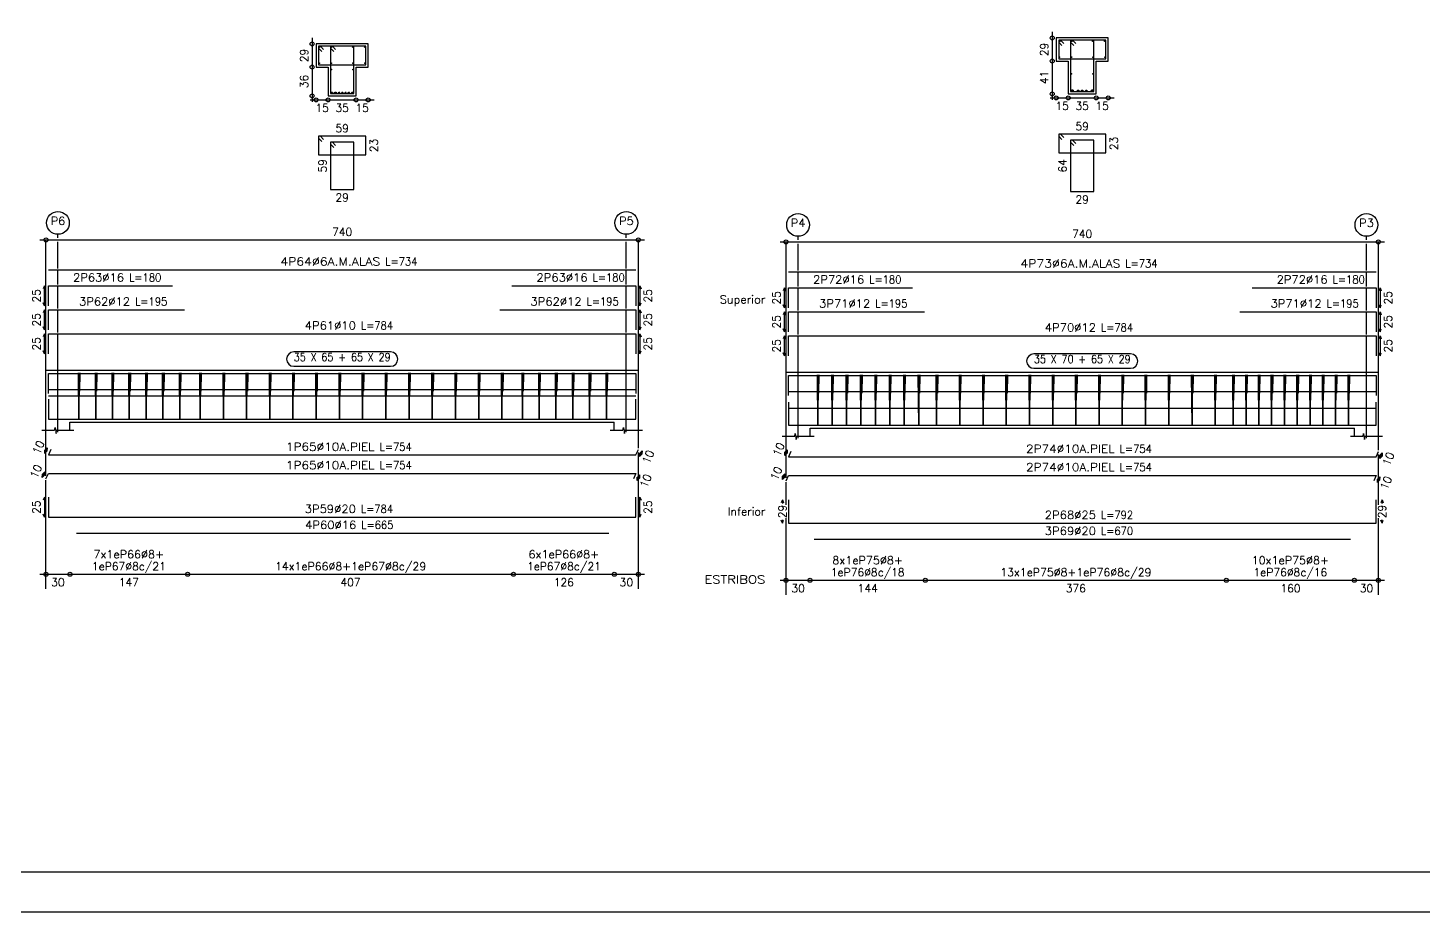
# Model space of a CAD drawing. Header units: millimetres. Extents: x 650.1 to 709.5, y 350.8 to 392.8.
# Drawn here: x 682.11 to 699.54, y 350.78 to 361.84 of the extents above; entities that cross this region are included whole.
import ezdxf
from ezdxf.enums import TextEntityAlignment as Align

# ---------------------------------------------------------------- set-up
doc = ezdxf.new("R2010")
doc.units = ezdxf.units.MM
doc.linetypes.add('CYPELINEA', pattern=[0])
for name, color, linetype in [('015', 1, 'Continuous'), ('07', 6, 'Continuous'), ('ARM_DENTRO_VIGA', 4, 'Continuous'), ('ARM_ESTRIBOS', 5, 'Continuous'), ('ARM_LONGITUDES', 3, 'CYPELINEA'), ('ARM_TEXTOS', 3, 'CYPELINEA'), ('COT_COTAS', 3, 'CYPELINEA'), ('COT_EST', 3, 'CYPELINEA'), ('COT_LIN_APOYOS', 2, 'CYPELINEA'), ('COT_LIN_AUX_COTA', 2, 'CYPELINEA'), ('REF_ESCALA', 3, 'CYPELINEA'), ('REF_NOMBRE', 3, 'CYPELINEA'), ('REF_REFERENCIA', 3, 'CYPELINEA'), ('SEC_CONTORNOS', 2, 'Continuous'), ('SEC_DIM_VIGA', 3, 'CYPELINEA'), ('TXT_EST', 3, 'CYPELINEA'), ('TXT_LONG', 3, 'CYPELINEA')]:
    doc.layers.add(name, color=color, linetype=linetype)
doc.styles.get("Standard").update_dxf_attribs({"font": 'romans.shx'})

# ---------------------------------------------------------------- blocks, each defined once
blk = doc.blocks.new('A0H')
at = {"layer": '015'}
blk.add_lwpolyline([(-1179, -10), (-1179, 831), (10, 831), (10, -10)], close=True, dxfattribs=at)
at = {"layer": '07'}
blk.add_lwpolyline([(-1154, 0), (-1154, 821), (0, 821), (0, 0)], close=True, dxfattribs=at)

msp = doc.modelspace()

# ---------------------------------------------------------------- linework, layer by layer
at = {"layer": 'ARM_DENTRO_VIGA', "color": 4}
for p, q in [((694.988, 361.674), (695.005, 361.674)), ((694.996, 361.683), (694.996, 361.665)), ((695.137, 361.674), (695.155, 361.674)), ((695.146, 361.683), (695.146, 361.665)), ((695.399, 361.674), (695.417, 361.674)), ((695.408, 361.683), (695.408, 361.665)), ((695.549, 361.674), (695.567, 361.674)), ((695.558, 361.683), (695.558, 361.665)), ((685.743, 361.599), (685.758, 361.599)), ((685.75, 361.606), (685.75, 361.591)), ((685.893, 361.599), (685.908, 361.599)), ((685.9, 361.606), (685.9, 361.591)), ((686.157, 361.599), (686.172, 361.599)), ((686.164, 361.606), (686.164, 361.591)), ((686.307, 361.599), (686.322, 361.599)), ((686.314, 361.606), (686.314, 361.591)), ((694.993, 361.477), (694.993, 361.468)), ((695.14, 361.479), (695.14, 361.464)), ((695.144, 361.477), (695.144, 361.468)), ((695.411, 361.477), (695.411, 361.468)), ((695.414, 361.479), (695.414, 361.464)), ((695.561, 361.477), (695.561, 361.468)), ((685.744, 361.397), (685.753, 361.397)), ((685.748, 361.402), (685.748, 361.393)), ((685.888, 361.317), (685.903, 361.317)), ((685.894, 361.397), (685.903, 361.397)), ((685.895, 361.325), (685.895, 361.31)), ((685.898, 361.402), (685.898, 361.393)), ((686.162, 361.397), (686.171, 361.397)), ((686.162, 361.317), (686.177, 361.317)), ((686.166, 361.402), (686.166, 361.393)), ((686.169, 361.325), (686.169, 361.31)), ((686.312, 361.397), (686.321, 361.397)), ((686.316, 361.402), (686.316, 361.393)), ((694.989, 361.472), (694.998, 361.472)), ((695.133, 361.471), (695.148, 361.471)), ((695.139, 361.472), (695.148, 361.472)), ((695.407, 361.472), (695.416, 361.472)), ((695.407, 361.471), (695.422, 361.471)), ((695.557, 361.472), (695.566, 361.472)), ((695.133, 361.263), (695.148, 361.263)), ((695.14, 361.271), (695.14, 361.256)), ((695.407, 361.263), (695.422, 361.263)), ((695.414, 361.271), (695.414, 361.256)), ((685.89, 361.025), (685.92, 361.025)), ((685.905, 361.04), (685.905, 361.01)), ((685.934, 361.025), (685.964, 361.025)), ((685.949, 361.04), (685.949, 361.01)), ((685.982, 361.025), (686.006, 361.025)), ((685.994, 361.037), (685.994, 361.013)), ((686.022, 361.025), (686.046, 361.025)), ((686.034, 361.037), (686.034, 361.013)), ((686.062, 361.025), (686.086, 361.025)), ((686.074, 361.037), (686.074, 361.013)), ((686.102, 361.025), (686.126, 361.025)), ((686.114, 361.037), (686.114, 361.013)), ((686.144, 361.025), (686.174, 361.025)), ((686.159, 361.04), (686.159, 361.01)), ((695.134, 361.05), (695.172, 361.05)), ((695.153, 361.069), (695.153, 361.032)), ((695.211, 361.05), (695.241, 361.05)), ((695.226, 361.065), (695.226, 361.035)), ((695.262, 361.05), (695.292, 361.05)), ((695.277, 361.065), (695.277, 361.035)), ((695.313, 361.05), (695.344, 361.05)), ((695.328, 361.065), (695.328, 361.035)), ((695.383, 361.05), (695.421, 361.05)), ((695.402, 361.069), (695.402, 361.032))]:
    msp.add_line(p, q, dxfattribs=at)
for points in [[(682.362, 358.814), (689.702, 358.814)], [(691.607, 358.789), (698.947, 358.789)], [(682.362, 358.364), (682.362, 358.614), (683.912, 358.614)], [(688.152, 358.614), (689.702, 358.614), (689.702, 358.364)], [(691.607, 358.339), (691.607, 358.589), (693.157, 358.589)], [(697.398, 358.589), (698.947, 358.589), (698.947, 358.339)], [(682.362, 358.064), (682.362, 358.314), (684.062, 358.314)], [(688.002, 358.314), (689.702, 358.314), (689.702, 358.064)], [(691.607, 358.039), (691.607, 358.289), (693.307, 358.289)], [(697.247, 358.289), (698.947, 358.289), (698.947, 358.039)], [(682.362, 357.764), (682.362, 358.014), (689.702, 358.014), (689.702, 357.764)], [(691.607, 357.739), (691.607, 357.989), (698.947, 357.989), (698.947, 357.739)], [(682.362, 357.269), (682.362, 357.519), (689.702, 357.519), (689.702, 357.269)], [(682.362, 357.269), (682.362, 357.519), (683.912, 357.519)], [(682.362, 357.269), (682.362, 357.519), (684.062, 357.519)], [(688.002, 357.519), (689.702, 357.519), (689.702, 357.269)], [(688.152, 357.519), (689.702, 357.519), (689.702, 357.269)], [(691.607, 357.244), (691.607, 357.494), (698.947, 357.494), (698.947, 357.244)], [(691.607, 357.244), (691.607, 357.494), (693.157, 357.494)], [(691.607, 357.244), (691.607, 357.494), (693.307, 357.494)], [(697.247, 357.494), (698.947, 357.494), (698.947, 357.244)], [(697.398, 357.494), (698.947, 357.494), (698.947, 357.244)], [(682.362, 357.317), (689.702, 357.317)], [(691.607, 357.292), (698.947, 357.292)], [(691.607, 357.291), (698.947, 357.291)], [(691.607, 357.291), (698.947, 357.291)], [(682.362, 357.237), (689.702, 357.237)], [(682.362, 357.237), (689.702, 357.237)], [(682.362, 357.195), (682.362, 356.945), (689.702, 356.945), (689.702, 357.195)], [(691.607, 357.16), (691.607, 356.87), (698.947, 356.87), (698.947, 357.16)], [(682.712, 356.945), (689.362, 356.945)], [(691.607, 357.083), (698.947, 357.083)], [(691.607, 357.083), (698.947, 357.083)], [(691.927, 356.87), (698.627, 356.87)], [(682.392, 356.569), (682.362, 356.499), (689.702, 356.499), (689.732, 356.569)], [(691.637, 356.544), (691.607, 356.474), (698.947, 356.474), (698.977, 356.544)], [(682.332, 356.199), (682.362, 356.269), (689.702, 356.269), (689.672, 356.199)], [(691.577, 356.174), (691.607, 356.244), (698.947, 356.244), (698.918, 356.174)], [(682.362, 355.972), (682.362, 355.722), (689.702, 355.722), (689.702, 355.972)], [(691.607, 355.937), (691.607, 355.647), (698.947, 355.647), (698.947, 355.937)], [(682.712, 355.522), (689.362, 355.522)], [(691.927, 355.447), (698.627, 355.447)]]:
    msp.add_lwpolyline(points, dxfattribs=at)
for centre, radius in [((694.996, 361.674), 0.006), ((695.146, 361.674), 0.006), ((695.408, 361.674), 0.006), ((695.558, 361.674), 0.006), ((685.75, 361.599), 0.005), ((685.9, 361.599), 0.005), ((686.164, 361.599), 0.005), ((686.314, 361.599), 0.005), ((694.993, 361.472), 0.003), ((695.14, 361.471), 0.005), ((695.144, 361.472), 0.003), ((695.411, 361.472), 0.003), ((695.414, 361.471), 0.005), ((695.561, 361.472), 0.003), ((685.748, 361.397), 0.003), ((685.895, 361.317), 0.005), ((685.898, 361.397), 0.003), ((686.166, 361.397), 0.003), ((686.169, 361.317), 0.005), ((686.316, 361.397), 0.003), ((695.14, 361.263), 0.005), ((695.414, 361.263), 0.005), ((685.905, 361.025), 0.01), ((685.949, 361.025), 0.01), ((685.994, 361.025), 0.008), ((686.034, 361.025), 0.008), ((686.074, 361.025), 0.008), ((686.114, 361.025), 0.008), ((686.159, 361.025), 0.01), ((695.153, 361.05), 0.0125), ((695.226, 361.05), 0.01), ((695.277, 361.05), 0.01), ((695.328, 361.05), 0.01), ((695.402, 361.05), 0.0125)]:
    msp.add_circle(centre, radius, dxfattribs=at)
at = {"layer": 'ARM_ESTRIBOS', "color": 5}
for points in [[(695.046, 361.642), (695.006, 361.682), (694.983, 361.682), (694.983, 361.452), (695.572, 361.452), (695.572, 361.682), (694.983, 361.682), (694.983, 361.658), (695.022, 361.618)], [(695.196, 361.642), (695.156, 361.682), (695.132, 361.682), (695.132, 361.042), (695.422, 361.042), (695.422, 361.682), (695.132, 361.682), (695.132, 361.658), (695.172, 361.618)], [(685.801, 361.567), (685.761, 361.607), (685.737, 361.607), (685.737, 361.377), (686.327, 361.377), (686.327, 361.607), (685.737, 361.607), (685.737, 361.583), (685.777, 361.543)], [(685.951, 361.567), (685.911, 361.607), (685.887, 361.607), (685.887, 361.017), (686.177, 361.017), (686.177, 361.607), (685.887, 361.607), (685.887, 361.583), (685.927, 361.543)], [(685.801, 360.442), (685.761, 360.482), (685.737, 360.482), (685.737, 360.252), (686.327, 360.252), (686.327, 360.482), (685.737, 360.482), (685.737, 360.458), (685.777, 360.418)], [(695.046, 360.467), (695.006, 360.507), (694.983, 360.507), (694.983, 360.277), (695.572, 360.277), (695.572, 360.507), (694.983, 360.507), (694.983, 360.483), (695.022, 360.443)], [(695.196, 360.392), (695.156, 360.432), (695.132, 360.432), (695.132, 359.792), (695.422, 359.792), (695.422, 360.432), (695.132, 360.432), (695.132, 360.408), (695.172, 360.368)], [(685.951, 360.367), (685.911, 360.407), (685.887, 360.407), (685.887, 359.817), (686.177, 359.817), (686.177, 360.407), (685.887, 360.407), (685.887, 360.383), (685.927, 360.343)], [(682.747, 357.487), (682.747, 357.527), (682.743, 356.937), (682.739, 357.527), (682.739, 357.503), (682.739, 357.463)], [(682.757, 357.487), (682.757, 357.527), (682.753, 357.297), (682.749, 357.527), (682.748, 357.503), (682.748, 357.463)], [(682.957, 357.487), (682.957, 357.527), (682.953, 356.937), (682.949, 357.527), (682.949, 357.503), (682.949, 357.463)], [(682.967, 357.487), (682.967, 357.527), (682.963, 357.297), (682.959, 357.527), (682.958, 357.503), (682.958, 357.463)], [(683.167, 357.487), (683.167, 357.527), (683.163, 356.937), (683.159, 357.527), (683.159, 357.503), (683.159, 357.463)], [(683.177, 357.487), (683.177, 357.527), (683.173, 357.297), (683.169, 357.527), (683.168, 357.503), (683.168, 357.463)], [(683.377, 357.487), (683.377, 357.527), (683.373, 356.937), (683.369, 357.527), (683.369, 357.503), (683.369, 357.463)], [(683.387, 357.487), (683.387, 357.527), (683.383, 357.297), (683.379, 357.527), (683.378, 357.503), (683.378, 357.463)], [(683.587, 357.487), (683.587, 357.527), (683.583, 356.937), (683.579, 357.527), (683.579, 357.503), (683.579, 357.463)], [(683.597, 357.487), (683.597, 357.527), (683.593, 357.297), (683.589, 357.527), (683.588, 357.503), (683.588, 357.463)], [(683.797, 357.487), (683.797, 357.527), (683.793, 356.937), (683.789, 357.527), (683.789, 357.503), (683.789, 357.463)], [(683.807, 357.487), (683.807, 357.527), (683.803, 357.297), (683.799, 357.527), (683.798, 357.503), (683.798, 357.463)], [(684.007, 357.487), (684.007, 357.527), (684.003, 356.937), (683.999, 357.527), (683.999, 357.503), (683.999, 357.463)], [(684.017, 357.487), (684.017, 357.527), (684.013, 357.297), (684.009, 357.527), (684.008, 357.503), (684.008, 357.463)], [(684.262, 357.487), (684.262, 357.527), (684.258, 356.937), (684.254, 357.527), (684.254, 357.503), (684.254, 357.463)], [(684.272, 357.487), (684.272, 357.527), (684.268, 357.297), (684.264, 357.527), (684.263, 357.503), (684.263, 357.463)], [(684.552, 357.487), (684.552, 357.527), (684.548, 356.937), (684.544, 357.527), (684.544, 357.503), (684.544, 357.463)], [(684.562, 357.487), (684.562, 357.527), (684.558, 357.297), (684.554, 357.527), (684.553, 357.503), (684.553, 357.463)], [(684.842, 357.487), (684.842, 357.527), (684.838, 356.937), (684.834, 357.527), (684.834, 357.503), (684.834, 357.463)], [(684.852, 357.487), (684.852, 357.527), (684.848, 357.297), (684.844, 357.527), (684.843, 357.503), (684.843, 357.463)], [(685.132, 357.487), (685.132, 357.527), (685.128, 356.937), (685.124, 357.527), (685.124, 357.503), (685.124, 357.463)], [(685.142, 357.487), (685.142, 357.527), (685.138, 357.297), (685.134, 357.527), (685.133, 357.503), (685.133, 357.463)], [(685.422, 357.487), (685.422, 357.527), (685.418, 356.937), (685.414, 357.527), (685.414, 357.503), (685.414, 357.463)], [(685.432, 357.487), (685.432, 357.527), (685.428, 357.297), (685.424, 357.527), (685.423, 357.503), (685.423, 357.463)], [(685.712, 357.487), (685.712, 357.527), (685.708, 356.937), (685.704, 357.527), (685.704, 357.503), (685.704, 357.463)], [(685.722, 357.487), (685.722, 357.527), (685.718, 357.297), (685.714, 357.527), (685.713, 357.503), (685.713, 357.463)], [(686.002, 357.487), (686.002, 357.527), (685.998, 356.937), (685.994, 357.527), (685.994, 357.503), (685.994, 357.463)], [(686.012, 357.487), (686.012, 357.527), (686.008, 357.297), (686.004, 357.527), (686.003, 357.503), (686.003, 357.463)], [(686.292, 357.487), (686.292, 357.527), (686.288, 356.937), (686.284, 357.527), (686.284, 357.503), (686.284, 357.463)], [(686.302, 357.487), (686.302, 357.527), (686.298, 357.297), (686.294, 357.527), (686.293, 357.503), (686.293, 357.463)], [(686.582, 357.487), (686.582, 357.527), (686.578, 356.937), (686.574, 357.527), (686.574, 357.503), (686.574, 357.463)], [(686.592, 357.487), (686.592, 357.527), (686.588, 357.297), (686.584, 357.527), (686.583, 357.503), (686.583, 357.463)], [(686.872, 357.487), (686.872, 357.527), (686.868, 356.937), (686.864, 357.527), (686.864, 357.503), (686.864, 357.463)], [(686.882, 357.487), (686.882, 357.527), (686.878, 357.297), (686.874, 357.527), (686.873, 357.503), (686.873, 357.463)], [(687.162, 357.487), (687.162, 357.527), (687.158, 356.937), (687.154, 357.527), (687.154, 357.503), (687.154, 357.463)], [(687.172, 357.487), (687.172, 357.527), (687.168, 357.297), (687.164, 357.527), (687.163, 357.503), (687.163, 357.463)], [(687.452, 357.487), (687.452, 357.527), (687.448, 356.937), (687.444, 357.527), (687.444, 357.503), (687.444, 357.463)], [(687.462, 357.487), (687.462, 357.527), (687.458, 357.297), (687.454, 357.527), (687.453, 357.503), (687.453, 357.463)], [(687.742, 357.487), (687.742, 357.527), (687.738, 356.937), (687.734, 357.527), (687.734, 357.503), (687.734, 357.463)], [(687.752, 357.487), (687.752, 357.527), (687.748, 357.297), (687.744, 357.527), (687.743, 357.503), (687.743, 357.463)], [(688.032, 357.487), (688.032, 357.527), (688.028, 356.937), (688.024, 357.527), (688.024, 357.503), (688.024, 357.463)], [(688.042, 357.487), (688.042, 357.527), (688.038, 357.297), (688.034, 357.527), (688.033, 357.503), (688.033, 357.463)], [(688.287, 357.487), (688.287, 357.527), (688.283, 356.937), (688.279, 357.527), (688.279, 357.503), (688.279, 357.463)], [(688.297, 357.487), (688.297, 357.527), (688.293, 357.297), (688.289, 357.527), (688.288, 357.503), (688.288, 357.463)], [(688.497, 357.487), (688.497, 357.527), (688.493, 356.937), (688.489, 357.527), (688.489, 357.503), (688.489, 357.463)], [(688.507, 357.487), (688.507, 357.527), (688.503, 357.297), (688.499, 357.527), (688.498, 357.503), (688.498, 357.463)], [(688.707, 357.487), (688.707, 357.527), (688.703, 356.937), (688.699, 357.527), (688.699, 357.503), (688.699, 357.463)], [(688.717, 357.487), (688.717, 357.527), (688.713, 357.297), (688.709, 357.527), (688.708, 357.503), (688.708, 357.463)], [(688.917, 357.487), (688.917, 357.527), (688.913, 356.937), (688.909, 357.527), (688.909, 357.503), (688.909, 357.463)], [(688.927, 357.487), (688.927, 357.527), (688.923, 357.297), (688.919, 357.527), (688.918, 357.503), (688.918, 357.463)], [(689.127, 357.487), (689.127, 357.527), (689.123, 356.937), (689.119, 357.527), (689.119, 357.503), (689.119, 357.463)], [(689.137, 357.487), (689.137, 357.527), (689.133, 357.297), (689.129, 357.527), (689.128, 357.503), (689.128, 357.463)], [(689.337, 357.487), (689.337, 357.527), (689.333, 356.937), (689.329, 357.527), (689.329, 357.503), (689.329, 357.463)], [(689.347, 357.487), (689.347, 357.527), (689.343, 357.297), (689.339, 357.527), (689.338, 357.503), (689.338, 357.463)], [(691.977, 357.462), (691.977, 357.502), (691.973, 356.862), (691.969, 357.502), (691.969, 357.478), (691.969, 357.438)], [(691.987, 357.462), (691.987, 357.502), (691.983, 357.272), (691.979, 357.502), (691.978, 357.478), (691.978, 357.438)], [(692.158, 357.462), (692.158, 357.502), (692.153, 356.862), (692.149, 357.502), (692.149, 357.478), (692.149, 357.438)], [(692.167, 357.462), (692.167, 357.502), (692.163, 357.272), (692.159, 357.502), (692.158, 357.478), (692.158, 357.438)], [(692.337, 357.462), (692.337, 357.502), (692.333, 356.862), (692.329, 357.502), (692.329, 357.478), (692.329, 357.438)], [(692.347, 357.462), (692.347, 357.502), (692.343, 357.272), (692.339, 357.502), (692.338, 357.478), (692.338, 357.438)], [(692.517, 357.462), (692.517, 357.502), (692.513, 356.862), (692.509, 357.502), (692.509, 357.478), (692.509, 357.438)], [(692.527, 357.462), (692.527, 357.502), (692.523, 357.272), (692.519, 357.502), (692.519, 357.478), (692.519, 357.438)], [(692.697, 357.462), (692.697, 357.502), (692.693, 356.862), (692.69, 357.502), (692.689, 357.478), (692.689, 357.438)], [(692.707, 357.462), (692.707, 357.502), (692.703, 357.272), (692.699, 357.502), (692.698, 357.478), (692.698, 357.438)], [(692.877, 357.462), (692.877, 357.502), (692.873, 356.862), (692.869, 357.502), (692.869, 357.478), (692.869, 357.438)], [(692.887, 357.462), (692.887, 357.502), (692.883, 357.272), (692.879, 357.502), (692.878, 357.478), (692.878, 357.438)], [(693.057, 357.462), (693.057, 357.502), (693.053, 356.862), (693.049, 357.502), (693.049, 357.478), (693.049, 357.438)], [(693.067, 357.462), (693.067, 357.502), (693.063, 357.272), (693.059, 357.502), (693.058, 357.478), (693.058, 357.438)], [(693.237, 357.462), (693.237, 357.502), (693.234, 356.862), (693.229, 357.502), (693.229, 357.478), (693.229, 357.438)], [(693.247, 357.462), (693.247, 357.502), (693.243, 357.272), (693.239, 357.502), (693.238, 357.478), (693.238, 357.438)], [(693.462, 357.462), (693.462, 357.502), (693.458, 356.862), (693.454, 357.502), (693.454, 357.478), (693.454, 357.438)], [(693.472, 357.462), (693.472, 357.502), (693.468, 357.272), (693.464, 357.502), (693.463, 357.478), (693.463, 357.438)], [(693.752, 357.462), (693.752, 357.502), (693.748, 356.862), (693.744, 357.502), (693.744, 357.478), (693.744, 357.438)], [(693.762, 357.462), (693.762, 357.502), (693.758, 357.272), (693.754, 357.502), (693.753, 357.478), (693.753, 357.438)], [(694.042, 357.462), (694.042, 357.502), (694.039, 356.862), (694.034, 357.502), (694.034, 357.478), (694.034, 357.438)], [(694.052, 357.462), (694.052, 357.502), (694.048, 357.272), (694.044, 357.502), (694.043, 357.478), (694.043, 357.438)], [(694.332, 357.462), (694.332, 357.502), (694.328, 356.862), (694.324, 357.502), (694.324, 357.478), (694.324, 357.438)], [(694.342, 357.462), (694.342, 357.502), (694.338, 357.272), (694.334, 357.502), (694.334, 357.478), (694.334, 357.438)], [(694.622, 357.462), (694.622, 357.502), (694.618, 356.862), (694.614, 357.502), (694.614, 357.478), (694.614, 357.438)], [(694.632, 357.462), (694.632, 357.502), (694.628, 357.272), (694.624, 357.502), (694.623, 357.478), (694.623, 357.438)], [(694.912, 357.462), (694.912, 357.502), (694.908, 356.862), (694.905, 357.502), (694.904, 357.478), (694.904, 357.438)], [(694.922, 357.462), (694.922, 357.502), (694.918, 357.272), (694.914, 357.502), (694.913, 357.478), (694.913, 357.438)], [(695.202, 357.462), (695.202, 357.502), (695.198, 356.862), (695.194, 357.502), (695.194, 357.478), (695.194, 357.438)], [(695.212, 357.462), (695.212, 357.502), (695.208, 357.272), (695.204, 357.502), (695.203, 357.478), (695.203, 357.438)], [(695.493, 357.462), (695.493, 357.502), (695.488, 356.862), (695.484, 357.502), (695.484, 357.478), (695.484, 357.438)], [(695.502, 357.462), (695.502, 357.502), (695.498, 357.272), (695.494, 357.502), (695.493, 357.478), (695.493, 357.438)], [(695.782, 357.462), (695.782, 357.502), (695.778, 356.862), (695.774, 357.502), (695.774, 357.478), (695.774, 357.438)], [(695.792, 357.462), (695.792, 357.502), (695.788, 357.272), (695.784, 357.502), (695.783, 357.478), (695.783, 357.438)], [(696.072, 357.462), (696.072, 357.502), (696.068, 356.862), (696.064, 357.502), (696.064, 357.478), (696.064, 357.438)], [(696.082, 357.462), (696.082, 357.502), (696.078, 357.272), (696.074, 357.502), (696.073, 357.478), (696.073, 357.438)], [(696.362, 357.462), (696.362, 357.502), (696.359, 356.862), (696.354, 357.502), (696.354, 357.478), (696.354, 357.438)], [(696.372, 357.462), (696.372, 357.502), (696.368, 357.272), (696.364, 357.502), (696.363, 357.478), (696.363, 357.438)], [(696.652, 357.462), (696.652, 357.502), (696.649, 356.862), (696.644, 357.502), (696.644, 357.478), (696.644, 357.438)], [(696.662, 357.462), (696.662, 357.502), (696.658, 357.272), (696.654, 357.502), (696.654, 357.478), (696.654, 357.438)], [(696.942, 357.462), (696.942, 357.502), (696.938, 356.862), (696.934, 357.502), (696.934, 357.478), (696.934, 357.438)], [(696.952, 357.462), (696.952, 357.502), (696.948, 357.272), (696.944, 357.502), (696.943, 357.478), (696.943, 357.438)], [(697.167, 357.462), (697.167, 357.502), (697.164, 356.862), (697.159, 357.502), (697.159, 357.478), (697.159, 357.438)], [(697.177, 357.462), (697.177, 357.502), (697.173, 357.272), (697.169, 357.502), (697.168, 357.478), (697.168, 357.438)], [(697.327, 357.462), (697.327, 357.502), (697.323, 356.862), (697.32, 357.502), (697.319, 357.478), (697.319, 357.438)], [(697.337, 357.462), (697.337, 357.502), (697.333, 357.272), (697.329, 357.502), (697.328, 357.478), (697.328, 357.438)], [(697.487, 357.462), (697.487, 357.502), (697.483, 356.862), (697.479, 357.502), (697.479, 357.478), (697.479, 357.438)], [(697.497, 357.462), (697.497, 357.502), (697.493, 357.272), (697.489, 357.502), (697.488, 357.478), (697.488, 357.438)], [(697.647, 357.462), (697.647, 357.502), (697.643, 356.862), (697.639, 357.502), (697.639, 357.478), (697.639, 357.438)], [(697.657, 357.462), (697.657, 357.502), (697.653, 357.272), (697.649, 357.502), (697.648, 357.478), (697.648, 357.438)], [(697.808, 357.462), (697.808, 357.502), (697.803, 356.862), (697.799, 357.502), (697.799, 357.478), (697.799, 357.438)], [(697.817, 357.462), (697.817, 357.502), (697.813, 357.272), (697.809, 357.502), (697.808, 357.478), (697.808, 357.438)], [(697.967, 357.462), (697.967, 357.502), (697.964, 356.862), (697.959, 357.502), (697.959, 357.478), (697.959, 357.438)], [(697.977, 357.462), (697.977, 357.502), (697.973, 357.272), (697.969, 357.502), (697.969, 357.478), (697.969, 357.438)], [(698.127, 357.462), (698.127, 357.502), (698.123, 356.862), (698.12, 357.502), (698.119, 357.478), (698.119, 357.438)], [(698.137, 357.462), (698.137, 357.502), (698.133, 357.272), (698.129, 357.502), (698.128, 357.478), (698.128, 357.438)], [(698.287, 357.462), (698.287, 357.502), (698.283, 356.862), (698.279, 357.502), (698.279, 357.478), (698.279, 357.438)], [(698.297, 357.462), (698.297, 357.502), (698.293, 357.272), (698.289, 357.502), (698.288, 357.478), (698.288, 357.438)], [(698.447, 357.462), (698.447, 357.502), (698.443, 356.862), (698.439, 357.502), (698.439, 357.478), (698.439, 357.438)], [(698.457, 357.462), (698.457, 357.502), (698.453, 357.272), (698.449, 357.502), (698.448, 357.478), (698.448, 357.438)], [(698.608, 357.462), (698.608, 357.502), (698.603, 356.862), (698.599, 357.502), (698.599, 357.478), (698.599, 357.438)], [(698.617, 357.462), (698.617, 357.502), (698.613, 357.272), (698.609, 357.502), (698.608, 357.478), (698.608, 357.438)]]:
    msp.add_lwpolyline(points, dxfattribs=at)
at = {"layer": 'ARM_LONGITUDES', "color": 3}
for p, q in [((682.312, 358.614), (682.297, 358.577)), ((682.312, 358.364), (682.312, 358.614)), ((682.312, 358.614), (682.327, 358.577)), ((689.752, 358.614), (689.737, 358.577)), ((689.752, 358.614), (689.752, 358.364)), ((689.752, 358.614), (689.767, 358.577)), ((691.558, 358.589), (691.542, 358.552)), ((691.558, 358.339), (691.558, 358.589)), ((691.558, 358.589), (691.572, 358.552)), ((698.997, 358.589), (698.982, 358.552)), ((698.997, 358.589), (698.997, 358.339)), ((698.997, 358.589), (699.013, 358.552)), ((682.312, 358.364), (682.297, 358.402)), ((682.312, 358.364), (682.327, 358.402)), ((689.752, 358.364), (689.737, 358.402)), ((689.752, 358.364), (689.767, 358.402)), ((691.558, 358.339), (691.542, 358.377)), ((691.558, 358.339), (691.572, 358.377)), ((698.997, 358.339), (698.982, 358.377)), ((698.997, 358.339), (699.013, 358.377)), ((682.312, 358.314), (682.297, 358.277)), ((682.312, 358.064), (682.312, 358.314)), ((682.312, 358.314), (682.327, 358.277)), ((689.752, 358.314), (689.737, 358.277)), ((689.752, 358.314), (689.752, 358.064)), ((689.752, 358.314), (689.767, 358.277)), ((691.558, 358.289), (691.542, 358.252)), ((691.558, 358.039), (691.558, 358.289)), ((691.558, 358.289), (691.572, 358.252)), ((698.997, 358.289), (698.982, 358.252)), ((698.997, 358.289), (698.997, 358.039)), ((698.997, 358.289), (699.013, 358.252)), ((682.312, 358.064), (682.297, 358.102)), ((682.312, 358.014), (682.297, 357.977)), ((682.312, 358.064), (682.327, 358.102)), ((682.312, 357.764), (682.312, 358.014)), ((682.312, 358.014), (682.327, 357.977)), ((689.752, 358.064), (689.737, 358.102)), ((689.752, 358.014), (689.737, 357.977)), ((689.752, 358.064), (689.767, 358.102)), ((689.752, 358.014), (689.752, 357.764)), ((689.752, 358.014), (689.767, 357.977)), ((691.558, 358.039), (691.542, 358.077)), ((691.558, 357.989), (691.542, 357.952)), ((691.558, 358.039), (691.572, 358.077)), ((691.558, 357.739), (691.558, 357.989)), ((691.558, 357.989), (691.572, 357.952)), ((698.997, 358.039), (698.982, 358.077)), ((698.997, 357.989), (698.982, 357.952)), ((698.997, 358.039), (699.013, 358.077)), ((698.997, 357.989), (698.997, 357.739)), ((698.997, 357.989), (699.013, 357.952)), ((682.312, 357.764), (682.297, 357.802)), ((682.312, 357.764), (682.327, 357.802)), ((689.752, 357.764), (689.737, 357.802)), ((689.752, 357.764), (689.767, 357.802)), ((691.558, 357.739), (691.542, 357.777)), ((691.558, 357.739), (691.572, 357.777)), ((698.997, 357.739), (698.982, 357.777)), ((698.997, 357.739), (699.013, 357.777)), ((682.346, 356.589), (682.316, 356.519)), ((682.316, 356.519), (682.317, 356.559)), ((682.316, 356.519), (682.345, 356.547)), ((682.346, 356.589), (682.318, 356.56)), ((682.346, 356.589), (682.345, 356.548)), ((689.748, 356.479), (689.778, 356.549)), ((689.748, 356.479), (689.749, 356.52)), ((689.748, 356.479), (689.777, 356.508)), ((689.778, 356.549), (689.75, 356.521)), ((689.778, 356.549), (689.777, 356.509)), ((691.592, 356.564), (691.561, 356.494)), ((691.561, 356.494), (691.562, 356.534)), ((691.561, 356.494), (691.59, 356.522)), ((691.592, 356.564), (691.563, 356.535)), ((691.592, 356.564), (691.59, 356.523)), ((698.993, 356.454), (699.023, 356.524)), ((698.993, 356.454), (698.994, 356.495)), ((698.993, 356.454), (699.022, 356.483)), ((699.023, 356.524), (698.995, 356.496)), ((699.023, 356.524), (699.022, 356.484)), ((682.286, 356.219), (682.316, 356.289)), ((682.286, 356.219), (682.287, 356.259)), ((682.286, 356.219), (682.315, 356.247)), ((682.316, 356.289), (682.288, 356.26)), ((682.316, 356.289), (682.315, 356.248)), ((689.748, 356.249), (689.718, 356.179)), ((689.748, 356.249), (689.72, 356.221)), ((689.748, 356.249), (689.747, 356.209)), ((691.531, 356.194), (691.561, 356.264)), ((691.561, 356.264), (691.533, 356.235)), ((691.561, 356.264), (691.56, 356.223)), ((689.718, 356.179), (689.719, 356.22)), ((689.718, 356.179), (689.747, 356.208)), ((691.531, 356.194), (691.532, 356.234)), ((691.531, 356.194), (691.56, 356.222)), ((698.993, 356.224), (698.964, 356.154)), ((698.964, 356.154), (698.964, 356.195)), ((698.964, 356.154), (698.992, 356.183)), ((698.993, 356.224), (698.965, 356.196)), ((698.993, 356.224), (698.992, 356.184)), ((682.312, 355.972), (682.297, 355.934)), ((682.312, 355.972), (682.312, 355.722)), ((682.312, 355.972), (682.327, 355.934)), ((689.752, 355.972), (689.737, 355.934)), ((689.752, 355.722), (689.752, 355.972)), ((689.752, 355.972), (689.767, 355.934)), ((691.532, 355.937), (691.517, 355.899)), ((691.532, 355.937), (691.532, 355.894)), ((691.532, 355.937), (691.547, 355.899)), ((699.022, 355.937), (699.008, 355.899)), ((699.022, 355.894), (699.022, 355.937)), ((699.022, 355.937), (699.037, 355.899)), ((682.312, 355.722), (682.297, 355.759)), ((682.312, 355.722), (682.327, 355.759)), ((689.752, 355.722), (689.737, 355.759)), ((689.752, 355.722), (689.767, 355.759)), ((691.532, 355.647), (691.517, 355.684)), ((691.532, 355.689), (691.532, 355.647)), ((691.532, 355.647), (691.547, 355.684)), ((699.022, 355.647), (699.008, 355.684)), ((699.022, 355.647), (699.022, 355.689)), ((699.022, 355.647), (699.037, 355.684))]:
    msp.add_line(p, q, dxfattribs=at)
at = {"layer": 'COT_COTAS', "color": 3}
for p, q in [((682.257, 359.187), (689.807, 359.187)), ((691.502, 359.162), (699.052, 359.162))]:
    msp.add_line(p, q, dxfattribs=at)
for centre in [(682.332, 359.187), (689.732, 359.187), (691.577, 359.162), (698.977, 359.162)]:
    msp.add_circle(centre, 0.025, dxfattribs=at)
at = {"layer": 'COT_EST', "color": 3}
for p, q in [((682.257, 355.007), (682.632, 355.007)), ((682.632, 355.007), (684.102, 355.007)), ((684.102, 355.007), (688.172, 355.007)), ((688.172, 355.007), (689.432, 355.007)), ((689.432, 355.007), (689.807, 355.007)), ((691.502, 354.932), (691.877, 354.932)), ((691.877, 354.932), (693.317, 354.932)), ((693.317, 354.932), (697.077, 354.932)), ((697.077, 354.932), (698.677, 354.932)), ((698.677, 354.932), (699.052, 354.932))]:
    msp.add_line(p, q, dxfattribs=at)
for centre in [(682.332, 355.007), (682.632, 355.007), (684.102, 355.007), (688.172, 355.007), (689.432, 355.007), (689.732, 355.007), (691.577, 354.932), (691.877, 354.932), (693.317, 354.932), (697.077, 354.932), (698.677, 354.932), (698.977, 354.932)]:
    msp.add_circle(centre, 0.025, dxfattribs=at)
at = {"layer": 'COT_LIN_APOYOS', "color": 2}
for p, q in [((682.332, 359.174), (682.332, 359.187)), ((682.332, 358.987), (682.332, 359.174)), ((689.732, 359.174), (689.732, 359.187)), ((689.732, 358.987), (689.732, 359.174)), ((691.577, 359.149), (691.577, 359.162)), ((691.577, 358.962), (691.577, 359.149)), ((698.977, 359.149), (698.977, 359.162)), ((698.977, 358.962), (698.977, 359.149)), ((682.332, 357.787), (682.332, 358.987)), ((689.732, 357.787), (689.732, 358.987)), ((691.577, 357.762), (691.577, 358.962)), ((698.977, 357.762), (698.977, 358.962)), ((682.332, 356.671), (682.332, 357.787)), ((689.732, 356.671), (689.732, 357.787)), ((691.577, 356.646), (691.577, 357.762)), ((698.977, 356.646), (698.977, 357.762)), ((682.332, 356.571), (682.332, 356.671)), ((689.732, 356.585), (689.732, 356.671)), ((691.577, 356.546), (691.577, 356.646)), ((698.977, 356.56), (698.977, 356.646)), ((682.332, 356.237), (682.332, 356.536)), ((689.732, 356.232), (689.732, 356.531)), ((691.577, 356.212), (691.577, 356.511)), ((698.977, 356.207), (698.977, 356.506)), ((682.332, 355.987), (682.332, 356.183)), ((689.732, 355.987), (689.732, 356.197)), ((691.577, 355.952), (691.577, 356.158)), ((698.977, 355.952), (698.977, 356.172)), ((682.332, 355.307), (682.332, 355.987)), ((689.732, 355.307), (689.732, 355.987)), ((691.577, 355.876), (691.577, 355.952)), ((698.977, 355.876), (698.977, 355.952)), ((691.577, 355.232), (691.577, 355.708)), ((698.977, 355.232), (698.977, 355.708)), ((682.332, 355.019), (682.332, 355.307)), ((689.732, 355.019), (689.732, 355.307)), ((691.577, 354.944), (691.577, 355.232)), ((698.977, 354.944), (698.977, 355.232)), ((682.332, 354.994), (682.332, 355.019)), ((682.332, 354.827), (682.332, 354.994)), ((689.732, 354.994), (689.732, 355.019)), ((689.732, 354.827), (689.732, 354.994)), ((691.577, 354.919), (691.577, 354.944)), ((691.577, 354.752), (691.577, 354.919)), ((698.977, 354.919), (698.977, 354.944)), ((698.977, 354.752), (698.977, 354.919))]:
    msp.add_line(p, q, dxfattribs=at)
at = {"layer": 'COT_LIN_AUX_COTA', "color": 2}
for p, q in [((682.482, 359.212), (682.482, 359.257)), ((689.582, 359.212), (689.582, 359.257)), ((691.727, 359.187), (691.727, 359.232)), ((698.827, 359.187), (698.827, 359.232)), ((682.482, 358.987), (682.482, 359.162)), ((689.582, 358.987), (689.582, 359.162)), ((691.727, 358.962), (691.727, 359.137)), ((698.827, 358.962), (698.827, 359.137)), ((682.482, 358.829), (682.482, 358.987)), ((689.582, 358.829), (689.582, 358.987)), ((691.727, 358.804), (691.727, 358.962)), ((698.827, 358.804), (698.827, 358.962)), ((682.482, 358.629), (682.482, 358.799)), ((689.582, 358.629), (689.582, 358.799)), ((691.727, 358.604), (691.727, 358.774)), ((698.827, 358.604), (698.827, 358.774)), ((682.482, 358.329), (682.482, 358.599)), ((689.582, 358.329), (689.582, 358.599)), ((691.727, 358.304), (691.727, 358.574)), ((698.827, 358.304), (698.827, 358.574)), ((682.482, 358.029), (682.482, 358.299)), ((689.582, 358.029), (689.582, 358.299)), ((691.727, 358.004), (691.727, 358.274)), ((698.827, 358.004), (698.827, 358.274)), ((682.482, 357.787), (682.482, 357.999)), ((689.582, 357.787), (689.582, 357.999)), ((691.727, 357.762), (691.727, 357.974)), ((698.827, 357.762), (698.827, 357.974)), ((682.482, 356.782), (682.482, 357.787)), ((689.582, 356.782), (689.582, 357.787)), ((691.727, 356.707), (691.727, 357.762)), ((698.827, 356.707), (698.827, 357.762))]:
    msp.add_line(p, q, dxfattribs=at)
at = {"layer": 'REF_NOMBRE', "color": 3}
for p, q in [((686.637, 357.787), (685.428, 357.787)), ((695.882, 357.762), (694.673, 357.762)), ((685.428, 357.607), (686.637, 357.607)), ((694.673, 357.582), (695.882, 357.582))]:
    msp.add_line(p, q, dxfattribs=at)
for centre, start, end in [((685.428, 357.697), 90, 270), ((686.637, 357.697), 270, 90), ((694.673, 357.672), 90, 270), ((695.882, 357.672), 270, 90)]:
    msp.add_arc(centre, 0.09, start, end, dxfattribs=at)
at = {"layer": 'REF_REFERENCIA', "color": 3}
for centre in [(682.482, 359.399), (689.582, 359.399), (691.727, 359.374), (698.827, 359.374)]:
    msp.add_circle(centre, 0.142, dxfattribs=at)
at = {"layer": 'SEC_CONTORNOS', "color": 2}
for p, q in [((682.332, 356.907), (682.332, 357.557)), ((682.332, 356.907), (682.332, 357.557)), ((682.332, 357.557), (682.632, 357.557)), ((682.332, 357.557), (682.632, 357.557)), ((682.632, 357.557), (689.432, 357.557)), ((689.432, 357.557), (689.732, 357.557)), ((689.432, 357.557), (689.732, 357.557)), ((689.732, 356.907), (689.732, 357.557)), ((689.732, 356.907), (689.732, 357.557)), ((691.577, 356.832), (691.577, 357.532)), ((691.577, 356.832), (691.577, 357.532)), ((691.577, 357.532), (691.877, 357.532)), ((691.577, 357.532), (691.877, 357.532)), ((691.877, 357.532), (698.677, 357.532)), ((698.677, 357.532), (698.977, 357.532)), ((698.677, 357.532), (698.977, 357.532)), ((698.977, 356.832), (698.977, 357.532)), ((698.977, 356.832), (698.977, 357.532)), ((682.282, 356.807), (682.44, 356.807)), ((682.332, 356.807), (682.332, 356.907)), ((682.44, 356.807), (682.446, 356.844)), ((682.446, 356.844), (682.459, 356.769)), ((682.459, 356.769), (682.465, 356.807)), ((682.465, 356.807), (682.682, 356.807)), ((682.632, 356.907), (689.432, 356.907)), ((682.632, 356.807), (682.632, 356.907)), ((689.382, 356.807), (689.54, 356.807)), ((689.432, 356.807), (689.432, 356.907)), ((689.54, 356.807), (689.546, 356.844)), ((689.546, 356.844), (689.558, 356.769)), ((689.558, 356.769), (689.565, 356.807)), ((689.565, 356.807), (689.782, 356.807)), ((689.732, 356.807), (689.732, 356.907)), ((691.577, 356.732), (691.577, 356.832)), ((691.685, 356.732), (691.691, 356.769)), ((691.691, 356.769), (691.704, 356.694)), ((691.877, 356.832), (698.677, 356.832)), ((691.877, 356.732), (691.877, 356.832)), ((698.677, 356.732), (698.677, 356.832)), ((698.785, 356.732), (698.791, 356.769)), ((698.791, 356.769), (698.803, 356.694)), ((698.977, 356.732), (698.977, 356.832)), ((691.527, 356.732), (691.685, 356.732)), ((691.704, 356.694), (691.71, 356.732)), ((691.71, 356.732), (691.927, 356.732)), ((698.627, 356.732), (698.785, 356.732)), ((698.803, 356.694), (698.81, 356.732)), ((698.81, 356.732), (699.027, 356.732))]:
    msp.add_line(p, q, dxfattribs=at)
for points in [[(695.102, 361.712), (694.952, 361.712), (694.952, 361.422), (695.102, 361.422), (695.102, 361.012), (695.452, 361.012), (695.452, 361.422), (695.602, 361.422), (695.602, 361.712), (695.452, 361.712), (695.102, 361.712)], [(685.857, 361.637), (685.707, 361.637), (685.707, 361.347), (685.857, 361.347), (685.857, 360.987), (686.207, 360.987), (686.207, 361.347), (686.357, 361.347), (686.357, 361.637), (686.207, 361.637), (685.857, 361.637)]]:
    msp.add_lwpolyline(points, dxfattribs=at)
at = {"layer": 'SEC_DIM_VIGA', "color": 3}
for p, q in [((685.657, 361.712), (685.657, 361.347)), ((694.902, 361.787), (694.902, 361.422)), ((685.657, 361.347), (685.657, 360.912)), ((694.902, 361.422), (694.902, 360.937)), ((694.878, 360.962), (695.102, 360.962)), ((695.102, 360.962), (695.452, 360.962)), ((695.452, 360.962), (695.677, 360.962)), ((685.632, 360.937), (685.857, 360.937)), ((685.857, 360.937), (686.207, 360.937)), ((686.207, 360.937), (686.432, 360.937))]:
    msp.add_line(p, q, dxfattribs=at)
for centre in [(685.657, 361.637), (694.902, 361.712), (685.657, 361.347), (694.902, 361.422), (685.657, 360.987), (685.707, 360.937), (685.857, 360.937), (686.207, 360.937), (686.357, 360.937), (694.902, 361.012), (694.952, 360.962), (695.102, 360.962), (695.452, 360.962), (695.602, 360.962)]:
    msp.add_circle(centre, 0.025, dxfattribs=at)

# ---------------------------------------------------------------- block references
at = {"linetype": 'Continuous', "xscale": 0.05000000000001137, "yscale": 0.05000000000001137, "zscale": 0.05}
msp.add_blockref('A0H', (709.012, 351.284), dxfattribs=at)

# ---------------------------------------------------------------- texts
at = {"layer": 'ARM_LONGITUDES', "color": 3}
for s, rotation, width, p, p2 in [('25', 90, 0.953514, (682.262, 358.405), (682.262, 358.573)), ('25', 90, 0.953514, (689.902, 358.405), (689.902, 358.573)), ('25', 90, 0.953514, (691.508, 358.38), (691.508, 358.548)), ('25', 90, 0.953514, (699.147, 358.38), (699.147, 358.548)), ('25', 90, 0.953514, (682.262, 358.105), (682.262, 358.273)), ('25', 90, 0.953514, (689.902, 358.105), (689.902, 358.273)), ('25', 90, 0.953514, (691.508, 358.08), (691.508, 358.248)), ('25', 90, 0.953514, (699.147, 358.08), (699.147, 358.248)), ('25', 90, 0.953514, (682.262, 357.805), (682.262, 357.973)), ('25', 90, 0.953514, (689.902, 357.805), (689.902, 357.973)), ('25', 90, 0.953514, (691.508, 357.78), (691.508, 357.948)), ('25', 90, 0.953514, (699.147, 357.78), (699.147, 357.948)), ('10', 66.8148, 0.953625, (682.252, 356.496), (682.318, 356.651)), ('10', 66.8148, 0.953625, (691.497, 356.471), (691.564, 356.626)), ('10', 66.8148, 0.953625, (689.868, 356.378), (689.934, 356.532)), ('10', 66.8148, 0.953625, (699.113, 356.353), (699.18, 356.507)), ('10', 66.8148, 0.953625, (682.222, 356.196), (682.288, 356.351)), ('10', 66.8148, 0.953625, (689.838, 356.078), (689.904, 356.232)), ('10', 66.8148, 0.953625, (691.467, 356.171), (691.534, 356.326)), ('10', 66.8148, 0.953625, (699.083, 356.053), (699.15, 356.207)), ('25', 90, 0.953514, (682.262, 355.763), (682.262, 355.931)), ('25', 90, 0.953514, (689.902, 355.763), (689.902, 355.931)), ('29', 90, 0.98, (691.582, 355.708), (691.582, 355.876)), ('29', 90, 0.98, (699.072, 355.708), (699.072, 355.876))]:
    msp.add_text(s, height=0.1, rotation=rotation, dxfattribs=dict(at, width=width)).set_placement(p, p2, align=Align.FIT)
at = {"layer": 'ARM_TEXTOS', "color": 3}
for s, width, p, p2 in [('4P64%%c6A.M.ALAS', 1.04, (685.26, 358.867), (686.508, 358.867)), ('4P73%%c6A.M.ALAS', 1.04, (694.505, 358.842), (695.753, 358.842)), ('2P63%%c16', 0.97719, (682.67, 358.667), (683.308, 358.667)), ('2P63%%c16', 0.97719, (688.46, 358.667), (689.098, 358.667)), ('2P72%%c16', 0.97719, (691.915, 358.642), (692.553, 358.642)), ('2P72%%c16', 0.977266, (697.705, 358.642), (698.343, 358.642)), ('3P62%%c12', 0.97719, (682.745, 358.367), (683.383, 358.367)), ('3P62%%c12', 0.97719, (688.385, 358.367), (689.022, 358.367)), ('3P71%%c12', 0.97719, (691.99, 358.342), (692.628, 358.342)), ('3P71%%c12', 0.97719, (697.63, 358.342), (698.267, 358.342)), ('4P61%%c10', 0.97719, (685.565, 358.067), (686.203, 358.067)), ('4P70%%c12', 0.97719, (694.81, 358.042), (695.448, 358.042)), ('1P65%%c10A.PIEL', 1.002026, (685.33, 356.551), (686.437, 356.551)), ('2P74%%c10A.PIEL', 1.002026, (694.575, 356.526), (695.682, 356.526)), ('1P65%%c10A.PIEL', 1.002026, (685.33, 356.321), (686.437, 356.321)), ('2P74%%c10A.PIEL', 1.002026, (694.575, 356.296), (695.682, 356.296)), ('3P59%%c20', 0.97719, (685.565, 355.774), (686.203, 355.774)), ('2P68%%c25', 0.97719, (694.81, 355.699), (695.448, 355.699)), ('4P60%%c16', 0.97719, (685.57, 355.574), (686.207, 355.574)), ('3P69%%c20', 0.97719, (694.81, 355.499), (695.448, 355.499))]:
    msp.add_text(s, height=0.1, dxfattribs=dict(at, width=width)).set_placement(p, p2, align=Align.FIT)
at = {"layer": 'COT_COTAS', "color": 3, "width": 0.928421}
for p, p2 in [((685.906, 359.237), (686.158, 359.237)), ((695.151, 359.212), (695.403, 359.212))]:
    msp.add_text('740', height=0.1, dxfattribs=at).set_placement(p, p2, align=Align.FIT)
at = {"layer": 'COT_EST', "color": 3}
for s, width, p, p2 in [('30', 0.953514, (682.398, 354.857), (682.566, 354.857)), ('147', 0.928421, (683.241, 354.857), (683.493, 354.857)), ('407', 0.928421, (686.011, 354.857), (686.263, 354.857)), ('126', 0.928421, (688.676, 354.857), (688.928, 354.857)), ('30', 0.953514, (689.498, 354.857), (689.666, 354.857)), ('30', 0.953514, (691.643, 354.782), (691.811, 354.782)), ('144', 0.912595, (692.471, 354.782), (692.724, 354.782)), ('376', 0.928421, (695.072, 354.782), (695.324, 354.782)), ('160', 0.928421, (697.752, 354.782), (698.004, 354.782)), ('30', 0.953514, (698.743, 354.782), (698.911, 354.782))]:
    msp.add_text(s, height=0.1, dxfattribs=dict(at, width=width)).set_placement(p, p2, align=Align.FIT)
at = {"layer": 'REF_ESCALA', "color": 3}
for s, width, p, p2 in [('Superior', 0.932695, (690.75, 358.393), (691.319, 358.393)), ('Inferior', 0.904541, (690.849, 355.742), (691.319, 355.742)), ('ESTRIBOS', 1.11125, (690.557, 354.892), (691.319, 354.892))]:
    msp.add_text(s, height=0.1, dxfattribs=dict(at, width=width)).set_placement(p, p2, align=Align.FIT)
at = {"layer": 'REF_NOMBRE', "color": 3, "width": 0.729569}
for s, p, p2 in [('35 X 65 + 65 X 29', (685.428, 357.672), (686.637, 357.672)), ('35 X 70 + 65 X 29', (694.673, 357.647), (695.882, 357.647))]:
    msp.add_text(s, height=0.1, dxfattribs=at).set_placement(p, p2, align=Align.FIT)
at = {"layer": 'REF_REFERENCIA', "color": 3}
for s, width, p, p2 in [('P6', 1.019605, (682.39, 359.374), (682.575, 359.374)), ('P5', 1.019605, (689.49, 359.374), (689.675, 359.374)), ('P4', 0.993462, (691.635, 359.349), (691.82, 359.349)), ('P3', 1.019605, (698.735, 359.349), (698.92, 359.349))]:
    msp.add_text(s, height=0.1, dxfattribs=dict(at, width=width)).set_placement(p, p2, align=Align.FIT)
at = {"layer": 'SEC_DIM_VIGA', "color": 3}
for s, width, p, p2 in [('29', 0.98, (685.607, 361.408), (685.607, 361.576)), ('29', 0.98, (694.852, 361.483), (694.852, 361.651)), ('36', 0.953514, (685.607, 361.083), (685.607, 361.251)), ('41', 1.138065, (694.852, 361.133), (694.852, 361.301)), ('23', 0.953514, (686.477, 360.283), (686.477, 360.451)), ('23', 0.953514, (695.722, 360.308), (695.722, 360.476)), ('59', 0.98, (685.837, 360.028), (685.837, 360.196)), ('64', 0.928421, (695.082, 360.028), (695.082, 360.196))]:
    msp.add_text(s, height=0.1, rotation=90, dxfattribs=dict(at, width=width)).set_placement(p, p2, align=Align.FIT)
for s, width, p, p2 in [('15', 0.953514, (685.698, 360.787), (685.866, 360.787)), ('35', 0.953514, (685.948, 360.787), (686.116, 360.787)), ('15', 0.953514, (686.198, 360.787), (686.366, 360.787)), ('15', 0.953514, (694.943, 360.812), (695.111, 360.812)), ('35', 0.953514, (695.193, 360.812), (695.361, 360.812)), ('15', 0.953514, (695.443, 360.812), (695.611, 360.812)), ('59', 0.98, (685.948, 360.532), (686.116, 360.532)), ('59', 0.98, (695.193, 360.557), (695.361, 360.557)), ('29', 0.98, (685.948, 359.667), (686.116, 359.667)), ('29', 0.98, (695.193, 359.642), (695.361, 359.642))]:
    msp.add_text(s, height=0.1, dxfattribs=dict(at, width=width)).set_placement(p, p2, align=Align.FIT)
at = {"layer": 'TXT_EST', "color": 3}
for s, width, p, p2 in [('7x1eP66%%c8+', 0.940203, (682.926, 355.207), (683.808, 355.207)), ('6x1eP66%%c8+', 0.940203, (688.361, 355.207), (689.243, 355.207)), ('8x1eP75%%c8+', 0.940203, (692.156, 355.132), (693.038, 355.132)), ('10x1eP75%%c8+', 0.934839, (697.394, 355.132), (698.36, 355.132)), ('1eP67%%c8c/21', 0.926914, (682.906, 355.057), (683.829, 355.057)), ('14x1eP66%%c8+1eP67%%c8c/29', 0.91169, (685.193, 355.057), (687.082, 355.057)), ('1eP67%%c8c/21', 0.926914, (688.341, 355.057), (689.264, 355.057)), ('1eP76%%c8c/18', 0.901047, (692.136, 354.982), (693.059, 354.982)), ('13x1eP75%%c8+1eP76%%c8c/29', 0.91169, (694.253, 354.982), (696.142, 354.982)), ('1eP76%%c8c/16', 0.901047, (697.416, 354.982), (698.339, 354.982))]:
    msp.add_text(s, height=0.1, dxfattribs=dict(at, width=width)).set_placement(p, p2, align=Align.FIT)
at = {"layer": 'TXT_LONG', "color": 3}
for s, width, p, p2 in [(' L=734', 0.80041, (686.508, 358.867), (686.973, 358.867)), (' L=734', 0.80041, (695.753, 358.842), (696.218, 358.842)), (' L=180', 0.807025, (683.308, 358.667), (683.773, 358.667)), (' L=180', 0.807025, (689.098, 358.667), (689.563, 358.667)), (' L=180', 0.807025, (692.553, 358.642), (693.018, 358.642)), (' L=180', 0.807025, (698.343, 358.642), (698.808, 358.642)), (' L=195', 0.807025, (683.383, 358.367), (683.848, 358.367)), (' L=195', 0.807025, (689.022, 358.367), (689.487, 358.367)), (' L=195', 0.807025, (692.628, 358.342), (693.093, 358.342)), (' L=195', 0.807025, (698.267, 358.342), (698.732, 358.342)), (' L=784', 0.80041, (686.203, 358.067), (686.668, 358.067)), (' L=784', 0.80041, (695.448, 358.042), (695.913, 358.042)), (' L=754', 0.80041, (686.437, 356.551), (686.902, 356.551)), (' L=754', 0.80041, (695.682, 356.526), (696.147, 356.526)), (' L=754', 0.80041, (686.437, 356.321), (686.902, 356.321)), (' L=754', 0.80041, (695.682, 356.296), (696.147, 356.296)), (' L=784', 0.80041, (686.203, 355.774), (686.668, 355.774)), (' L=792', 0.807025, (695.448, 355.699), (695.913, 355.699)), (' L=665', 0.807025, (686.208, 355.574), (686.673, 355.574)), (' L=670', 0.807025, (695.448, 355.499), (695.913, 355.499))]:
    msp.add_text(s, height=0.1, dxfattribs=dict(at, width=width)).set_placement(p, p2, align=Align.FIT)

doc.saveas('drawing.dxf')
